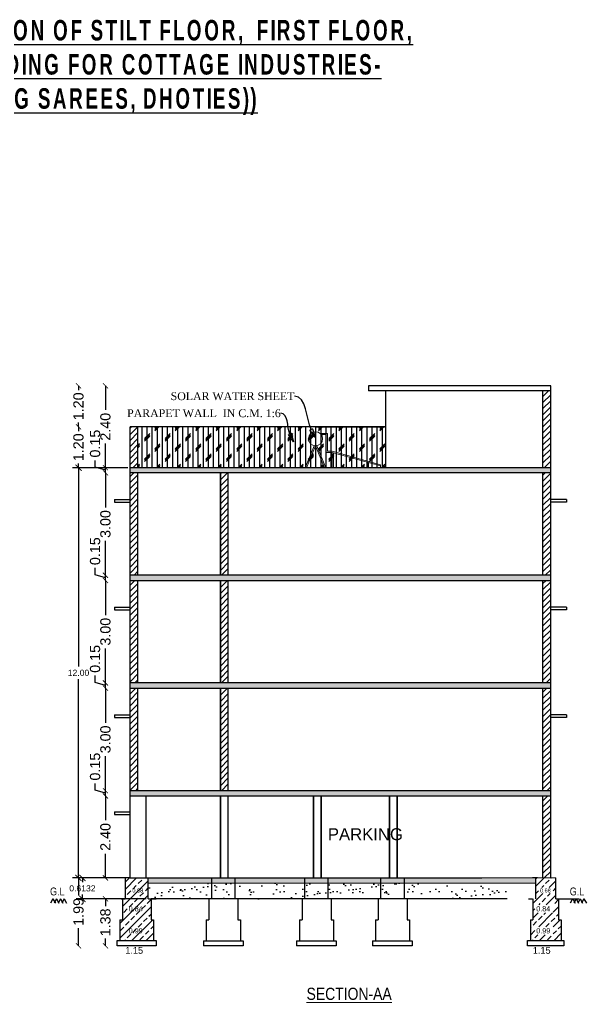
# Model space of a CAD drawing. Header units: metres. Extents: x -1559842 to -1559684, y 41615 to 41715.
# Drawn here: x -1559824.79 to -1559808.17, y 41647.89 to 41676.68 of the extents above; entities that cross this region are included whole.
import ezdxf
from ezdxf import colors
from ezdxf.entities.mleader import LeaderData, LeaderLine
from ezdxf.math import Vec2, Vec3

# ---------------------------------------------------------------- set-up
doc = ezdxf.new("R2010")
doc.units = ezdxf.units.M
doc.header["$LTSCALE"] = 750
doc.header["$MEASUREMENT"] = 0
doc.header["$PDMODE"] = 35
doc.header["$PDSIZE"] = 50
doc.linetypes.add('ACAD_ISO02W100', pattern=[15, 12, -3])
doc.layers.get('0').update_dxf_attribs({"lineweight": 5})
doc.layers.get('Defpoints').update_dxf_attribs({"lineweight": 0})
doc.layers.add('BLK_1_HT_OF_BLDG', color=5, linetype='Continuous')
doc.layers.add('BLK_1_PLINTH_HEIGHT', color=7, linetype='Continuous')
doc.styles.get("Standard").update_dxf_attribs({"font": 'arial.ttf'})
doc.styles.add('sty', font='swissc.ttf', dxfattribs={"height": 10})
doc.styles.add('style', font='swissc.ttf', dxfattribs={"height": 10})
doc.styles.add('STYLE2', font='romant.shx', dxfattribs={"width": 0.8, "height": 4})
doc.styles.add('sunahari', font='framd.ttf', dxfattribs={"height": 0.3})
doc.dimstyles.new('Civil Mt', dxfattribs={"dimtxt": 0.3, "dimasz": 0.15, "dimexe": 0, "dimexo": 0, "dimgap": 0.1, "dimtad": 0, "dimzin": 0, "dimdsep": 46, "dimtxsty": 'Standard', "dimblk": 'ARCHTICK', "dimcen": 0, "dimse1": 1, "dimse2": 1, "dimclrd": 253, "dimadec": 0, "dimazin": 3, "dimtfac": 1, "dimtofl": 0, "dimtmove": 1, "dimatfit": 3, "dimfxl": 0, "dimfrac": 2, "dimtolj": 1, "dimtzin": 0, "dimarcsym": 0})
doc.dimstyles.get("Standard").update_dxf_attribs({"dimtxt": 0.18, "dimasz": 0.18, "dimexe": 0.18, "dimexo": 0.0625, "dimgap": 0.09, "dimtad": 1, "dimtih": 1, "dimtoh": 1, "dimdec": 4, "dimzin": 0, "dimdsep": 46, "dimtxsty": 'Standard', "dimblk": 'ARCHTICK', "dimcen": 0.09, "dimadec": 0, "dimazin": 0, "dimtfac": 1, "dimtdec": 4, "dimtofl": 0, "dimtmove": 0, "dimatfit": 3, "dimldrblk": 'ARCHTICK', "dimfxl": 0, "dimtolj": 1, "dimtzin": 0, "dimarcsym": 0})
pattern_1 = [(50, (-1560833.0241, 41924.9629), (0.215178055, -0.01882564), [0.0225, -0.2475]), (355, (-1560833.0241, 41924.9629), (-0.0416254, 0.22565764), [0.018, -0.198]), (100.451444, (-1560833.00617, 41924.96134), (0.173552654, 0.206831997), [0.019122058, -0.210342634]), (46.1842, (-1560833.0241, 41925.0229), (0.3201724, -0.049655784), [0.03375, -0.37125]), (96.635635, (-1560832.99742, 41925.01877), (0.28039858, 0.29223558), [0.0286831, -0.31551413]), (351.184164, (-1560833.0241, 41925.0229), (0.28039858, 0.29223558), [0.027, -0.297]), (21, (-1560832.9941, 41925.0079), (0.179072116, -0.120785667), [0.0225, -0.2475]), (326, (-1560832.9941, 41925.0079), (0.0729946, 0.217545014), [0.018, -0.198]), (71.451445, (-1560832.97918, 41924.99784), (0.252066713, 0.096759346), [0.019122057, -0.210342634]), (37.5, (-1560833.0241, 41924.962906), (0.0036479566, 0.099868156), [0, -0.1956, 0, -0.201, 0, -0.19875]), (7.5, (-1560833.0241, 41924.96291), (0.078920861, 0.118323514), [0, -0.1146, 0, -0.1911, 0, -0.07575]), (327.5, (-1560833.091, 41924.962906), (0.160146731, -0.0067664615), [0, -0.075, 0, -0.234, 0, -0.3105]), (317.5, (-1560833.121, 41924.9629), (0.17495585, 0.030031495), [0, -0.0975, 0, -0.1554, 0, -0.2205])]
pattern_2 = [(45, (-1560457.52813, 41754.53285), (-0.088388348, 0.088388348), [])]
pattern_3 = [(45, (-1560833.0241, 41924.9629), (-0.088388348, 0.088388348), [])]

# ---------------------------------------------------------------- blocks, each defined once
blk = doc.blocks.new('_ClosedBlank')
at = {"color": 0, "linetype": 'ByBlock', "lineweight": -2}
for p, q in [((-1, 0.17), (0, 0)), ((-1, 0.17), (-1, -0.17)), ((0, 0), (-1, -0.17))]:
    blk.add_line(p, q, dxfattribs=at)
blk = doc.blocks.new('_ArchTick')
at = {"color": 0, "linetype": 'ByBlock', "const_width": 0.15}
blk.add_lwpolyline([(-0.5, -0.5), (0.5, 0.5)], dxfattribs=at)
blk = doc.blocks.new('*D505')
at = {"color": 253, "lineweight": -2}
for p, q in [((-1559822.272, 41653.936), (-1559822.272, 41653.226)), ((-1559822.272, 41651.532), (-1559822.272, 41652.243))]:
    blk.add_line(p, q, dxfattribs=at)
at = {"layer": 'Defpoints', "color": 0}
for p in [(-1559822.272, 41653.936), (-1559821.548, 41653.936), (-1559821.548, 41651.532)]:
    blk.add_point(p, dxfattribs=at)
at = {"color": 253, "lineweight": -2, "xscale": 0.15, "yscale": 0.15, "zscale": 0.15}
for p, rotation in [((-1559822.272, 41653.936), 90), ((-1559822.272, 41651.532), 270)]:
    blk.add_blockref('_ArchTick', p, dxfattribs=dict(at, rotation=rotation))
at = {"color": 0, "lineweight": -3, "insert": (-1559822.272, 41652.734), "char_height": 0.3, "attachment_point": 5, "rotation": 90}
blk.add_mtext('\\A1;2.40', dxfattribs=at)
blk = doc.blocks.new('*D399')
at = {"color": 253, "lineweight": -2}
for p, q in [((-1559822.575, 41654.104), (-1559822.575, 41654.304)), ((-1559822.272, 41654.089), (-1559822.272, 41654.239)), ((-1559822.272, 41654.013), (-1559822.575, 41654.104)), ((-1559822.272, 41653.936), (-1559822.272, 41654.089)), ((-1559822.272, 41653.936), (-1559822.272, 41653.786))]:
    blk.add_line(p, q, dxfattribs=at)
at = {"layer": 'Defpoints', "color": 0}
for p in [(-1559822.272, 41654.089), (-1559820.897, 41654.089), (-1559809.397, 41653.936)]:
    blk.add_point(p, dxfattribs=at)
at = {"color": 253, "lineweight": -2, "xscale": 0.15, "yscale": 0.15, "zscale": 0.15}
for p, rotation in [((-1559822.272, 41654.089), 270), ((-1559822.272, 41653.936), 90)]:
    blk.add_blockref('_ArchTick', p, dxfattribs=dict(at, rotation=rotation))
at = {"color": 0, "lineweight": -3, "insert": (-1559822.575, 41654.794), "char_height": 0.3, "attachment_point": 5, "rotation": 90}
blk.add_mtext('\\A1;0.15', dxfattribs=at)
blk = doc.blocks.new('*D400')
at = {"color": 253, "lineweight": -2}
for p, q in [((-1559822.272, 41657.092), (-1559822.272, 41656.08)), ((-1559822.272, 41654.089), (-1559822.272, 41655.102))]:
    blk.add_line(p, q, dxfattribs=at)
at = {"layer": 'Defpoints', "color": 0}
for p in [(-1559822.272, 41657.092), (-1559820.897, 41657.092), (-1559809.397, 41654.089)]:
    blk.add_point(p, dxfattribs=at)
at = {"color": 253, "lineweight": -2, "xscale": 0.15, "yscale": 0.15, "zscale": 0.15}
for p, rotation in [((-1559822.272, 41657.092), 90), ((-1559822.272, 41654.089), 270)]:
    blk.add_blockref('_ArchTick', p, dxfattribs=dict(at, rotation=rotation))
at = {"color": 0, "lineweight": -3, "insert": (-1559822.272, 41655.591), "char_height": 0.3, "attachment_point": 5, "rotation": 90}
blk.add_mtext('\\A1;3.00', dxfattribs=at)
blk = doc.blocks.new('*D401')
at = {"color": 253, "lineweight": -2}
for p, q in [((-1559822.575, 41657.26), (-1559822.575, 41657.46)), ((-1559822.272, 41657.246), (-1559822.272, 41657.396)), ((-1559822.272, 41657.169), (-1559822.575, 41657.26)), ((-1559822.272, 41657.092), (-1559822.272, 41657.246)), ((-1559822.272, 41657.092), (-1559822.272, 41656.942))]:
    blk.add_line(p, q, dxfattribs=at)
at = {"layer": 'Defpoints', "color": 0}
for p in [(-1559822.272, 41657.246), (-1559820.897, 41657.246), (-1559809.397, 41657.092)]:
    blk.add_point(p, dxfattribs=at)
at = {"color": 253, "lineweight": -2, "xscale": 0.15, "yscale": 0.15, "zscale": 0.15}
for p, rotation in [((-1559822.272, 41657.246), 270), ((-1559822.272, 41657.092), 90)]:
    blk.add_blockref('_ArchTick', p, dxfattribs=dict(at, rotation=rotation))
at = {"color": 0, "lineweight": -3, "insert": (-1559822.575, 41657.951), "char_height": 0.3, "attachment_point": 5, "rotation": 90}
blk.add_mtext('\\A1;0.15', dxfattribs=at)
blk = doc.blocks.new('*D402')
at = {"color": 253, "lineweight": -2}
for p, q in [((-1559822.272, 41660.249), (-1559822.272, 41659.236)), ((-1559822.272, 41657.246), (-1559822.272, 41658.258))]:
    blk.add_line(p, q, dxfattribs=at)
at = {"layer": 'Defpoints', "color": 0}
for p in [(-1559822.272, 41660.249), (-1559820.897, 41660.249), (-1559809.397, 41657.246)]:
    blk.add_point(p, dxfattribs=at)
at = {"color": 253, "lineweight": -2, "xscale": 0.15, "yscale": 0.15, "zscale": 0.15}
for p, rotation in [((-1559822.272, 41660.249), 90), ((-1559822.272, 41657.246), 270)]:
    blk.add_blockref('_ArchTick', p, dxfattribs=dict(at, rotation=rotation))
at = {"color": 0, "lineweight": -3, "insert": (-1559822.272, 41658.747), "char_height": 0.3, "attachment_point": 5, "rotation": 90}
blk.add_mtext('\\A1;3.00', dxfattribs=at)
blk = doc.blocks.new('*D403')
at = {"color": 253, "lineweight": -2}
for p, q in [((-1559822.575, 41660.417), (-1559822.575, 41660.617)), ((-1559822.272, 41660.402), (-1559822.272, 41660.552)), ((-1559822.272, 41660.326), (-1559822.575, 41660.417)), ((-1559822.272, 41660.249), (-1559822.272, 41660.402)), ((-1559822.272, 41660.249), (-1559822.272, 41660.099))]:
    blk.add_line(p, q, dxfattribs=at)
at = {"layer": 'Defpoints', "color": 0}
for p in [(-1559822.272, 41660.402), (-1559820.897, 41660.402), (-1559820.897, 41660.249)]:
    blk.add_point(p, dxfattribs=at)
at = {"color": 253, "lineweight": -2, "xscale": 0.15, "yscale": 0.15, "zscale": 0.15}
for p, rotation in [((-1559822.272, 41660.402), 270), ((-1559822.272, 41660.249), 90)]:
    blk.add_blockref('_ArchTick', p, dxfattribs=dict(at, rotation=rotation))
at = {"color": 0, "lineweight": -3, "insert": (-1559822.575, 41661.107), "char_height": 0.3, "attachment_point": 5, "rotation": 90}
blk.add_mtext('\\A1;0.15', dxfattribs=at)
blk = doc.blocks.new('*D404')
at = {"color": 253, "lineweight": -2}
for p, q in [((-1559822.272, 41663.402), (-1559822.272, 41662.391)), ((-1559822.272, 41660.402), (-1559822.272, 41661.413))]:
    blk.add_line(p, q, dxfattribs=at)
at = {"layer": 'Defpoints', "color": 0}
for p in [(-1559822.272, 41663.402), (-1559820.897, 41663.402), (-1559820.897, 41660.402)]:
    blk.add_point(p, dxfattribs=at)
at = {"color": 253, "lineweight": -2, "xscale": 0.15, "yscale": 0.15, "zscale": 0.15}
for p, rotation in [((-1559822.272, 41663.402), 90), ((-1559822.272, 41660.402), 270)]:
    blk.add_blockref('_ArchTick', p, dxfattribs=dict(at, rotation=rotation))
at = {"color": 0, "lineweight": -3, "insert": (-1559822.272, 41661.902), "char_height": 0.3, "attachment_point": 5, "rotation": 90}
blk.add_mtext('\\A1;3.00', dxfattribs=at)
blk = doc.blocks.new('*D405')
at = {"color": 253, "lineweight": -2}
for p, q in [((-1559822.575, 41663.568), (-1559822.575, 41663.768)), ((-1559822.272, 41663.552), (-1559822.272, 41663.702)), ((-1559822.272, 41663.477), (-1559822.575, 41663.568)), ((-1559822.272, 41663.402), (-1559822.272, 41663.552)), ((-1559822.272, 41663.402), (-1559822.272, 41663.252))]:
    blk.add_line(p, q, dxfattribs=at)
at = {"layer": 'Defpoints', "color": 0}
for p in [(-1559822.272, 41663.552), (-1559820.897, 41663.552), (-1559820.897, 41663.402)]:
    blk.add_point(p, dxfattribs=at)
at = {"color": 253, "lineweight": -2, "xscale": 0.15, "yscale": 0.15, "zscale": 0.15}
for p, rotation in [((-1559822.272, 41663.552), 270), ((-1559822.272, 41663.402), 90)]:
    blk.add_blockref('_ArchTick', p, dxfattribs=dict(at, rotation=rotation))
at = {"color": 0, "lineweight": -3, "insert": (-1559822.575, 41664.259), "char_height": 0.3, "attachment_point": 5, "rotation": 90}
blk.add_mtext('\\A1;0.15', dxfattribs=at)
blk = doc.blocks.new('*D406')
at = {"color": 253, "lineweight": -2}
for p, q in [((-1559822.272, 41665.952), (-1559822.272, 41665.244)), ((-1559822.272, 41663.552), (-1559822.272, 41664.261))]:
    blk.add_line(p, q, dxfattribs=at)
at = {"layer": 'Defpoints', "color": 0}
for p in [(-1559822.272, 41665.952), (-1559820.897, 41665.952), (-1559820.897, 41663.552)]:
    blk.add_point(p, dxfattribs=at)
at = {"color": 253, "lineweight": -2, "xscale": 0.15, "yscale": 0.15, "zscale": 0.15}
for p, rotation in [((-1559822.272, 41665.952), 90), ((-1559822.272, 41663.552), 270)]:
    blk.add_blockref('_ArchTick', p, dxfattribs=dict(at, rotation=rotation))
at = {"color": 0, "lineweight": -3, "insert": (-1559822.272, 41664.752), "char_height": 0.3, "attachment_point": 5, "rotation": 90}
blk.add_mtext('\\A1;2.40', dxfattribs=at)
blk = doc.blocks.new('*D407')
at = {"layer": 'BLK_1_HT_OF_BLDG', "color": 0, "lineweight": -2}
for p, q in [((-1559821.611, 41663.552), (-1559823.242, 41663.552)), ((-1559823.062, 41663.552), (-1559823.062, 41657.724)), ((-1559823.062, 41651.532), (-1559823.062, 41657.36)), ((-1559821.761, 41651.532), (-1559823.242, 41651.532))]:
    blk.add_line(p, q, dxfattribs=at)
at = {"layer": 'Defpoints', "color": 0}
for p in [(-1559823.062, 41663.552), (-1559821.548, 41663.552), (-1559821.698, 41651.532)]:
    blk.add_point(p, dxfattribs=at)
at = {"layer": 'BLK_1_HT_OF_BLDG', "color": 0, "lineweight": -2, "xscale": 0.18, "yscale": 0.18, "zscale": 0.18}
for p, rotation in [((-1559823.062, 41663.552), 90), ((-1559823.062, 41651.532), 270)]:
    blk.add_blockref('_ArchTick', p, dxfattribs=dict(at, rotation=rotation))
at = {"layer": 'BLK_1_HT_OF_BLDG', "color": 0, "insert": (-1559823.062, 41657.542), "char_height": 0.18, "attachment_point": 5}
blk.add_mtext('\\A1;12.00', dxfattribs=at)
blk = doc.blocks.new('*D506')
at = {"color": 253, "lineweight": -2}
for p, q in [((-1559823.062, 41664.752), (-1559823.062, 41664.627)), ((-1559823.062, 41663.552), (-1559823.062, 41663.677))]:
    blk.add_line(p, q, dxfattribs=at)
at = {"layer": 'Defpoints', "color": 0}
for p in [(-1559823.062, 41664.752), (-1559821.548, 41664.752), (-1559821.548, 41663.552)]:
    blk.add_point(p, dxfattribs=at)
at = {"color": 253, "lineweight": -2, "xscale": 0.15, "yscale": 0.15, "zscale": 0.15}
for p, rotation in [((-1559823.062, 41664.752), 90), ((-1559823.062, 41663.552), 270)]:
    blk.add_blockref('_ArchTick', p, dxfattribs=dict(at, rotation=rotation))
at = {"color": 0, "lineweight": -3, "insert": (-1559823.062, 41664.152), "char_height": 0.3, "attachment_point": 5, "rotation": 90}
blk.add_mtext('\\A1;1.20', dxfattribs=at)
blk = doc.blocks.new('*D507')
at = {"color": 253, "lineweight": -2}
for p, q in [((-1559823.062, 41665.952), (-1559823.062, 41665.827)), ((-1559823.062, 41664.752), (-1559823.062, 41664.877))]:
    blk.add_line(p, q, dxfattribs=at)
at = {"layer": 'Defpoints', "color": 0}
for p in [(-1559823.062, 41665.952), (-1559814.057, 41665.952), (-1559821.548, 41664.752)]:
    blk.add_point(p, dxfattribs=at)
at = {"color": 253, "lineweight": -2, "xscale": 0.15, "yscale": 0.15, "zscale": 0.15}
for p, rotation in [((-1559823.062, 41665.952), 90), ((-1559823.062, 41664.752), 270)]:
    blk.add_blockref('_ArchTick', p, dxfattribs=dict(at, rotation=rotation))
at = {"color": 0, "lineweight": -3, "insert": (-1559823.062, 41665.352), "char_height": 0.3, "attachment_point": 5, "rotation": 90}
blk.add_mtext('\\A1;1.20', dxfattribs=at)
blk = doc.blocks.new('*D508')
at = {"layer": 'BLK_1_PLINTH_HEIGHT', "color": 0, "lineweight": -2, "ltscale": 400}
for p, q in [((-1559821.611, 41651.532), (-1559823.127, 41651.532)), ((-1559822.947, 41651.532), (-1559822.947, 41651.408)), ((-1559822.947, 41650.919), (-1559822.947, 41651.044)), ((-1559821.077, 41650.919), (-1559823.127, 41650.919))]:
    blk.add_line(p, q, dxfattribs=at)
at = {"layer": 'Defpoints', "color": 0, "ltscale": 400}
for p in [(-1559821.548, 41651.532), (-1559822.947, 41650.919), (-1559821.015, 41650.919)]:
    blk.add_point(p, dxfattribs=at)
at = {"layer": 'BLK_1_PLINTH_HEIGHT', "color": 0, "lineweight": -2, "ltscale": 400, "xscale": 0.18, "yscale": 0.18, "zscale": 0.18}
for p, rotation in [((-1559822.947, 41651.532), 90), ((-1559822.947, 41650.919), 270)]:
    blk.add_blockref('_ArchTick', p, dxfattribs=dict(at, rotation=rotation))
at = {"layer": 'BLK_1_PLINTH_HEIGHT', "color": 0, "ltscale": 400, "insert": (-1559822.947, 41651.226), "char_height": 0.18, "attachment_point": 5}
blk.add_mtext('\\A1;0.6132', dxfattribs=at)
blk = doc.blocks.new('*D509')
at = {"color": 253, "lineweight": -2}
for p, q in [((-1559822.272, 41650.919), (-1559822.272, 41650.706)), ((-1559822.272, 41649.541), (-1559822.272, 41649.754))]:
    blk.add_line(p, q, dxfattribs=at)
at = {"layer": 'Defpoints', "color": 0}
for p in [(-1559820.975, 41650.919), (-1559822.272, 41649.541), (-1559820.975, 41649.541)]:
    blk.add_point(p, dxfattribs=at)
at = {"color": 253, "lineweight": -2, "xscale": 0.15, "yscale": 0.15, "zscale": 0.15}
for p, rotation in [((-1559822.272, 41650.919), 90), ((-1559822.272, 41649.541), 270)]:
    blk.add_blockref('_ArchTick', p, dxfattribs=dict(at, rotation=rotation))
at = {"color": 0, "lineweight": -3, "insert": (-1559822.272, 41650.23), "char_height": 0.3, "attachment_point": 5, "rotation": 90}
blk.add_mtext('\\A1;1.38', dxfattribs=at)
blk = doc.blocks.new('*D510')
at = {"color": 253, "lineweight": -2}
for p, q in [((-1559823.062, 41651.532), (-1559823.062, 41651.013)), ((-1559823.062, 41649.541), (-1559823.062, 41650.061))]:
    blk.add_line(p, q, dxfattribs=at)
at = {"layer": 'Defpoints', "color": 0}
for p in [(-1559821.548, 41651.532), (-1559823.062, 41649.541), (-1559821.548, 41649.541)]:
    blk.add_point(p, dxfattribs=at)
at = {"color": 253, "lineweight": -2, "xscale": 0.15, "yscale": 0.15, "zscale": 0.15}
for p, rotation in [((-1559823.062, 41651.532), 90), ((-1559823.062, 41649.541), 270)]:
    blk.add_blockref('_ArchTick', p, dxfattribs=dict(at, rotation=rotation))
at = {"color": 0, "lineweight": -3, "insert": (-1559823.062, 41650.537), "char_height": 0.3, "attachment_point": 5, "rotation": 90}
blk.add_mtext('\\A1;1.99', dxfattribs=at)

msp = doc.modelspace()

# ---------------------------------------------------------------- hatches: boundary and pattern name
at = {"lineweight": -3}
h = msp.add_hatch(dxfattribs=at)
h.set_pattern_fill('ANSI31', color=0)
h.set_pattern_definition(pattern_2)
h.paths.add_polyline_path([(-1559809.21215, 41653.93607), (-1559809.44215, 41653.93607), (-1559809.44215, 41651.53241), (-1559809.21215, 41651.53241)])
h.paths.add_polyline_path([(-1559809.44215, 41654.0894), (-1559809.21215, 41654.0894), (-1559809.21215, 41657.09237), (-1559809.44215, 41657.09236)])
h.paths.add_polyline_path([(-1559809.44215, 41657.2457), (-1559809.21215, 41657.2457), (-1559809.21215, 41660.24895), (-1559809.44215, 41660.24895)])
h.paths.add_polyline_path([(-1559809.44215, 41660.40232), (-1559809.21215, 41660.40232), (-1559809.21215, 41663.40232), (-1559809.44215, 41663.40232)])
h.paths.add_polyline_path([(-1559809.21215, 41665.80232), (-1559809.44215, 41665.80232), (-1559809.44215, 41663.55232), (-1559809.21215, 41663.55232)])
h = msp.add_hatch(dxfattribs=at)
h.set_pattern_fill('ANSI31', color=0)
h.set_pattern_definition(pattern_3)
h.paths.add_polyline_path([(-1559821.31812, 41664.75232), (-1559821.54812, 41664.75232), (-1559821.54812, 41663.55232), (-1559821.31812, 41663.55232)])
h = msp.add_hatch(dxfattribs=at)
h.set_pattern_fill('CORK', color=0, scale=1.2, angle=90, style=0)
h.set_pattern_definition([(90, (-1560826.94837, 41928.70649), (-0.15, 0), []), (225, (-1560826.87337, 41928.7815), (0.3, -0.3), [0.21213204, -0.21213204]), (225, (-1560826.87337, 41928.819), (0.3, -0.3), [0.21213204, -0.21213204]), (225, (-1560826.87337, 41928.8565), (0.3, -0.3), [0.21213204, -0.21213204])])
h.paths.add_polyline_path([(-1559814.05715, 41664.75232), (-1559821.31812, 41664.75232), (-1559821.31812, 41663.55232), (-1559814.05715, 41663.55232)])
h = msp.add_hatch(dxfattribs=at)
h.set_pattern_fill('AR-CONC', scale=0.03, style=0)
h.set_pattern_definition(pattern_1)
h.paths.add_polyline_path([(-1559809.21215, 41663.55232), (-1559821.54812, 41663.55232), (-1559821.54812, 41663.40232), (-1559809.21215, 41663.40232)])
h.paths.add_polyline_path([(-1559809.21215, 41660.40232), (-1559821.54812, 41660.40232), (-1559821.54812, 41660.24895), (-1559809.21215, 41660.24895)])
h.paths.add_polyline_path([(-1559809.21215, 41657.24569), (-1559821.54812, 41657.24561), (-1559821.54812, 41657.09228), (-1559809.21215, 41657.09236)])
h.paths.add_polyline_path([(-1559809.21215, 41654.0894), (-1559821.54812, 41654.08932), (-1559821.54812, 41653.93598), (-1559809.21215, 41653.93606)])
h = msp.add_hatch(dxfattribs=at)
h.set_pattern_fill('ANSI31', color=0)
h.set_pattern_definition(pattern_3)
h.paths.add_polyline_path([(-1559821.31812, 41657.09228), (-1559821.54812, 41657.09228), (-1559821.54812, 41654.08932), (-1559821.31812, 41654.08932)])
h.paths.add_polyline_path([(-1559821.31812, 41660.24895), (-1559821.54812, 41660.24895), (-1559821.54812, 41657.24561), (-1559821.31812, 41657.24562)])
h.paths.add_polyline_path([(-1559821.31812, 41663.40232), (-1559821.54812, 41663.40232), (-1559821.54812, 41660.40232), (-1559821.31812, 41660.40232)])
h = msp.add_hatch(dxfattribs=at)
h.set_pattern_fill('ANSI31', color=0)
h.set_pattern_definition([(45, (-1560457.52813, 41760.84584), (-0.088388348, 0.088388348), [])])
h.paths.add_polyline_path([(-1559818.67217, 41663.40528), (-1559818.90217, 41663.40528), (-1559818.90217, 41660.40232), (-1559818.67217, 41660.40232)])
h = msp.add_hatch(dxfattribs=at)
h.set_pattern_fill('ANSI31', color=0)
h.set_pattern_definition([(45, (-1560457.52815, 41757.68915), (-0.088388348, 0.088388348), [])])
h.paths.add_polyline_path([(-1559818.67219, 41660.2486), (-1559818.90219, 41660.24859), (-1559818.90219, 41657.24563), (-1559818.67219, 41657.24563)])
h = msp.add_hatch(dxfattribs=at)
h.set_pattern_fill('ANSI31', color=0)
h.set_pattern_definition(pattern_2)
h.paths.add_polyline_path([(-1559818.67217, 41657.0923), (-1559818.90217, 41657.0923), (-1559818.90217, 41654.08934), (-1559818.67217, 41654.08934)])
h = msp.add_hatch(dxfattribs=at)
h.set_pattern_fill('ANSI33', color=0, scale=1.2, style=0)
h.set_pattern_definition([(45, (-1560833.0241, 41924.9629), (-0.212132034, 0.212132034), []), (45, (-1560832.81197, 41924.9629), (-0.212132034, 0.212132034), [0.15, -0.075])])
h.paths.add_polyline_path([(-1559820.93558, 41650.91908), (-1559821.01496, 41650.91908), (-1559821.01492, 41651.53241), (-1559821.69812, 41651.53241), (-1559821.69812, 41650.91908), (-1559821.77211, 41650.91908), (-1559821.77211, 41650.30771), (-1559821.84877, 41650.30771), (-1559821.84877, 41649.69443), (-1559820.85892, 41649.69443), (-1559820.85892, 41650.30776), (-1559820.93558, 41650.30776)])
h.paths.add_polyline_path([(-1559810.51241, 41649.86522), (-1559809.97473, 41649.86522), (-1559809.97473, 41650.10166), (-1559810.51241, 41650.10166)], flags=24)
h.paths.add_polyline_path([(-1559810.51261, 41650.51035), (-1559809.97453, 41650.51035), (-1559809.97453, 41650.74796), (-1559810.51261, 41650.74796)], flags=24)
h.paths.add_polyline_path([(-1559810.39636, 41651.07369), (-1559809.97951, 41651.07369), (-1559809.97951, 41651.25699), (-1559810.39636, 41651.25699)], flags=24)
h.paths.add_polyline_path([(-1559821.62921, 41649.86515), (-1559821.09153, 41649.86515), (-1559821.09153, 41650.10159), (-1559821.62921, 41650.10159)], flags=24)
h.paths.add_polyline_path([(-1559821.62941, 41650.51028), (-1559821.09133, 41650.51028), (-1559821.09133, 41650.74789), (-1559821.62941, 41650.74789)], flags=24)
h.paths.add_polyline_path([(-1559821.51316, 41651.07362), (-1559821.09631, 41651.07362), (-1559821.09631, 41651.25692), (-1559821.51316, 41651.25692)], flags=24)
h = msp.add_hatch(dxfattribs=at)
h.set_pattern_fill('AR-SAND', color=0, scale=0.25, style=0)
h.set_pattern_definition([(37.5, (-1560833.0241, 41924.9629), (-0.01574834, 0.48170594), [0, -0.38, 0, -0.425, 0, -0.40625]), (7.5, (-1560833.0241, 41924.9629), (0.44244418, 0.7055365), [0, -0.205, 0, -0.3425, 0, -0.13125]), (327.5, (-1560833.3316, 41924.9629), (0.77853547, 0.00141476), [0, -0.125, 0, -0.45, 0, -0.5875]), (317.5, (-1560833.3316, 41924.9629), (0.75153165, 0.2194189), [0, -0.0625, 0, -0.295, 0, -0.3375])])
h.paths.add_polyline_path([(-1559810.49371, 41650.91919), (-1559810.49371, 41651.38241), (-1559821.01493, 41651.38241), (-1559821.01496, 41650.91909)])
h.paths.add_polyline_path([(-1559809.89813, 41651.38241), (-1559809.89816, 41650.9192), (-1559809.89813, 41650.9192), (-1559809.89812, 41651.38241)])
h = msp.add_hatch(dxfattribs=at)
h.set_pattern_fill('AR-CONC', scale=0.03, style=0)
h.set_pattern_definition(pattern_1)
h.paths.add_polyline_path([(-1559821.01492, 41651.53241), (-1559821.01493, 41651.38241), (-1559809.65773, 41651.38241), (-1559809.65773, 41651.53241)])
h = msp.add_hatch(dxfattribs=at)
h.set_pattern_fill('ANSI33', color=0, scale=1.2, style=0)
h.set_pattern_definition([(45, (-1560821.07133, 41924.9621), (-0.212132034, 0.212132034), []), (45, (-1560820.8592, 41924.9621), (-0.212132034, 0.212132034), [0.15, -0.075])])
h.paths.add_polyline_path([(-1559808.98282, 41650.91828), (-1559809.06219, 41650.91828), (-1559809.06215, 41651.53161), (-1559809.65773, 41651.53161), (-1559809.65773, 41650.91828), (-1559809.73169, 41650.91828), (-1559809.73169, 41650.30692), (-1559809.80836, 41650.30692), (-1559809.80836, 41649.69363), (-1559808.90615, 41649.69363), (-1559808.90615, 41650.30696), (-1559808.98282, 41650.30696)])
h.paths.add_polyline_path([(-1559809.67644, 41649.86435), (-1559809.13876, 41649.86435), (-1559809.13876, 41650.10079), (-1559809.67644, 41650.10079)], flags=16)
h.paths.add_polyline_path([(-1559809.67664, 41650.50948), (-1559809.13856, 41650.50948), (-1559809.13856, 41650.74709), (-1559809.67664, 41650.74709)], flags=16)
h.paths.add_polyline_path([(-1559809.56039, 41651.07282), (-1559809.14354, 41651.07282), (-1559809.14354, 41651.25612), (-1559809.56039, 41651.25612)], flags=16)

# ---------------------------------------------------------------- linework, layer by layer
at = {"color": 7, "lineweight": -3}
for p, q in [((-1559814.05715, 41665.95232), (-1559814.55715, 41665.95232)), ((-1559814.55715, 41665.95232), (-1559814.55715, 41665.80232)), ((-1559814.05715, 41665.80232), (-1559814.05715, 41663.55232)), ((-1559821.31812, 41664.75232), (-1559821.54812, 41664.75232)), ((-1559821.31812, 41663.55232), (-1559821.31812, 41664.75232)), ((-1559818.9022, 41663.40528), (-1559818.90217, 41660.40232)), ((-1559818.90217, 41660.40232), (-1559818.90217, 41663.40528)), ((-1559818.67217, 41660.40232), (-1559818.67217, 41663.40528)), ((-1559818.90222, 41660.24859), (-1559818.90219, 41657.24563)), ((-1559818.90219, 41657.24564), (-1559818.90219, 41660.24859)), ((-1559818.67219, 41657.24564), (-1559818.67219, 41660.2486)), ((-1559818.9022, 41657.0923), (-1559818.90217, 41654.08934)), ((-1559818.90217, 41654.08934), (-1559818.90217, 41657.0923)), ((-1559818.67217, 41654.08934), (-1559818.67217, 41657.0923)), ((-1559821.08815, 41653.93599), (-1559821.08812, 41651.53242)), ((-1559818.90218, 41653.93598), (-1559818.90215, 41651.53241)), ((-1559818.90215, 41651.53241), (-1559818.90215, 41653.93597)), ((-1559818.67215, 41651.53241), (-1559818.67215, 41653.93597)), ((-1559816.17218, 41653.93601), (-1559816.17215, 41651.53244)), ((-1559816.17215, 41651.53245), (-1559816.17215, 41653.936)), ((-1559815.94218, 41653.93605), (-1559815.94215, 41651.53248)), ((-1559815.94215, 41651.53245), (-1559815.94215, 41653.936)), ((-1559813.94218, 41653.93595), (-1559813.94215, 41651.53238)), ((-1559813.94215, 41651.53238), (-1559813.94215, 41653.93594)), ((-1559813.71218, 41653.93598), (-1559813.71215, 41651.53241)), ((-1559813.71215, 41651.53238), (-1559813.71215, 41653.93594))]:
    msp.add_line(p, q, dxfattribs=at)
at = {"color": 0, "lineweight": -2, "ltscale": 0.25}
for p, q in [((-1559809.21215, 41665.80232), (-1559814.55715, 41665.80232)), ((-1559809.21215, 41665.95232), (-1559814.05715, 41665.95232)), ((-1559809.44215, 41663.55232), (-1559809.44215, 41665.80232)), ((-1559809.21215, 41651.53253), (-1559809.21215, 41665.95232)), ((-1559821.54812, 41651.53241), (-1559821.54812, 41664.75232)), ((-1559814.05715, 41664.75232), (-1559821.54812, 41664.75232)), ((-1559809.21215, 41663.55232), (-1559821.54812, 41663.55232)), ((-1559809.21215, 41663.40232), (-1559821.54812, 41663.40232)), ((-1559821.31812, 41660.40232), (-1559821.31812, 41663.40232)), ((-1559809.44215, 41660.40232), (-1559809.44215, 41663.40232)), ((-1559809.21215, 41660.40232), (-1559821.54812, 41660.40232)), ((-1559821.54812, 41660.24895), (-1559809.21215, 41660.24895)), ((-1559821.31812, 41657.24562), (-1559821.31812, 41660.24895)), ((-1559809.44215, 41657.24569), (-1559809.44215, 41660.24895)), ((-1559809.21215, 41657.2457), (-1559821.54812, 41657.24561)), ((-1559821.54812, 41657.09228), (-1559809.21215, 41657.09237)), ((-1559821.31812, 41654.08932), (-1559821.31812, 41657.09228)), ((-1559809.44215, 41654.0894), (-1559809.44215, 41657.09236)), ((-1559809.21215, 41654.0894), (-1559821.54812, 41654.08932)), ((-1559821.54812, 41653.93598), (-1559809.21215, 41653.93607)), ((-1559809.44215, 41651.53253), (-1559809.44215, 41653.93607)), ((-1559821.69815, 41651.53241), (-1559821.69815, 41650.91908)), ((-1559821.54812, 41651.53241), (-1559821.69812, 41651.53241)), ((-1559821.69812, 41651.53241), (-1559821.69812, 41650.91908)), ((-1559821.54812, 41651.53241), (-1559811.22819, 41651.53253)), ((-1559809.59535, 41651.53248), (-1559809.74535, 41651.53248)), ((-1559821.69812, 41650.91909), (-1559822.54756, 41650.91908)), ((-1559821.81182, 41650.91908), (-1559821.69815, 41650.91908)), ((-1559810.49371, 41650.91919), (-1559820.93558, 41650.91909)), ((-1559809.85905, 41650.91915), (-1559809.74538, 41650.91915)), ((-1559809.06215, 41650.9192), (-1559809.06219, 41650.9192))]:
    msp.add_line(p, q, dxfattribs=at)
at = {"color": 7, "linetype": 'ByBlock', "lineweight": -2, "ltscale": 0.05}
msp.add_line((-1559816.11812, 41664.75232, 27013.19735), (-1559814.0908, 41664.75232, 27013.19735), dxfattribs=at)
at = {"color": 7, "ltscale": 0.25}
for p, q in [((-1559815.97429, 41664.55796, 10938.88054), (-1559815.76165, 41664.55796, 10938.88054)), ((-1559815.76165, 41664.03438, 10938.88054), (-1559815.76165, 41664.55796, 10938.88054)), ((-1559815.94342, 41664.52443, 10938.88054), (-1559815.79741, 41664.52443, 10938.88054)), ((-1559815.79741, 41663.99862, 10938.88054), (-1559815.79741, 41664.52443, 10938.88054)), ((-1559816.14542, 41664.19612, 10938.88054), (-1559816.41085, 41663.55232, 10938.88054)), ((-1559816.10965, 41664.19612, 10938.88054), (-1559816.37509, 41663.55232, 10938.88054)), ((-1559816.10965, 41664.19612, 10938.88054), (-1559816.10965, 41663.55232, 10938.88054)), ((-1559816.10965, 41664.19612, 10938.88054), (-1559815.84421, 41663.55232, 10938.88054)), ((-1559816.07388, 41664.19612, 10938.88054), (-1559815.80844, 41663.55232, 10938.88054)), ((-1559815.62034, 41663.99862, 10938.88054), (-1559815.79741, 41663.99862, 10938.88054)), ((-1559815.62034, 41664.03438, 10938.88054), (-1559815.76165, 41664.03438, 10938.88054)), ((-1559814.20756, 41663.64174, 10938.88054), (-1559815.62034, 41664.03438, 10938.88054)), ((-1559815.62034, 41663.55232, 10938.88054), (-1559815.62034, 41663.99862, 10938.88054)), ((-1559814.20756, 41663.60597, 10938.88054), (-1559815.62034, 41663.99862, 10938.88054)), ((-1559815.58458, 41663.55232, 10938.88054), (-1559815.58458, 41663.98867, 10938.88054)), ((-1559814.58806, 41663.55232, 10938.88054), (-1559814.58806, 41663.71172, 10938.88054)), ((-1559814.55229, 41663.55232, 10938.88054), (-1559814.55229, 41663.70178, 10938.88054)), ((-1559816.41085, 41663.55232, 10938.88054), (-1559814.20756, 41663.55232, 10938.88054)), ((-1559814.20756, 41663.60597, 10938.88054), (-1559814.20756, 41663.64174, 10938.88054)), ((-1559814.20756, 41663.60597, 10938.88054), (-1559814.20756, 41663.55232, 10938.88054))]:
    msp.add_line(p, q, dxfattribs=at)
at = {"color": 0, "lineweight": -2}
for p, q in [((-1559822.00812, 41662.62301), (-1559821.54812, 41662.62301)), ((-1559822.00812, 41662.62301), (-1559822.00812, 41662.54634)), ((-1559822.00812, 41662.62301), (-1559821.54812, 41662.62301)), ((-1559822.00812, 41662.62301), (-1559822.00812, 41662.54634)), ((-1559822.00812, 41662.54634), (-1559821.54812, 41662.54634)), ((-1559822.00812, 41662.54634), (-1559821.54812, 41662.54634)), ((-1559808.75215, 41662.6198), (-1559809.21215, 41662.6198)), ((-1559808.75215, 41662.54313), (-1559809.21215, 41662.54313)), ((-1559808.75215, 41662.6198), (-1559808.75215, 41662.54313)), ((-1559822.00812, 41659.4663), (-1559821.54812, 41659.4663)), ((-1559822.00812, 41659.4663), (-1559822.00812, 41659.38964)), ((-1559822.00812, 41659.4663), (-1559821.54812, 41659.4663)), ((-1559822.00812, 41659.4663), (-1559822.00812, 41659.38964)), ((-1559822.00812, 41659.38964), (-1559821.54812, 41659.38964)), ((-1559822.00812, 41659.38964), (-1559821.54812, 41659.38964)), ((-1559808.75215, 41659.46642), (-1559809.21215, 41659.46642)), ((-1559808.75215, 41659.38976), (-1559809.21215, 41659.38976)), ((-1559808.75215, 41659.46642), (-1559808.75215, 41659.38976)), ((-1559822.00812, 41656.31001), (-1559821.54812, 41656.31001)), ((-1559822.00812, 41656.31001), (-1559822.00812, 41656.23334)), ((-1559822.00812, 41656.23334), (-1559821.54812, 41656.23334)), ((-1559808.75215, 41656.31013), (-1559809.21215, 41656.31013)), ((-1559808.75215, 41656.23346), (-1559809.21215, 41656.23346)), ((-1559808.75215, 41656.31013), (-1559808.75215, 41656.23346)), ((-1559822.00812, 41653.4648), (-1559821.54812, 41653.4648)), ((-1559822.00812, 41653.4648), (-1559822.00812, 41653.38813)), ((-1559822.00812, 41653.38813), (-1559821.54812, 41653.38813)), ((-1559821.69815, 41651.53241), (-1559821.69815, 41650.91908)), ((-1559821.01496, 41650.91911), (-1559821.01492, 41651.53246)), ((-1559809.65773, 41651.52898), (-1559809.65773, 41650.91565)), ((-1559809.06219, 41650.91918), (-1559809.06215, 41651.53253)), ((-1559823.81525, 41650.91908, -37184.67974), (-1559823.8861, 41650.79635, -37184.67974)), ((-1559823.81158, 41650.91908, -37184.67974), (-1559823.74072, 41650.79635, -37184.67974)), ((-1559823.70815, 41650.91908, -37184.67974), (-1559823.77901, 41650.79635, -37184.67974)), ((-1559823.70815, 41650.91908, -37184.67974), (-1559823.63729, 41650.79635, -37184.67974)), ((-1559823.59077, 41650.91908, -37184.67974), (-1559823.66162, 41650.79635, -37184.67974)), ((-1559823.59077, 41650.91908, -37184.67974), (-1559823.51991, 41650.79635, -37184.67974)), ((-1559823.48093, 41650.91908, -37184.67974), (-1559823.55178, 41650.79635, -37184.67974)), ((-1559823.48093, 41650.91908, -37184.67974), (-1559823.41007, 41650.79635, -37184.67974)), ((-1559821.77211, 41650.91908), (-1559821.77211, 41650.30771)), ((-1559821.00701, 41650.91908), (-1559820.78174, 41650.91908)), ((-1559820.93558, 41650.91913), (-1559820.93558, 41650.30776)), ((-1559809.73169, 41650.91565), (-1559809.73169, 41650.30428)), ((-1559809.06094, 41650.91908), (-1559808.38541, 41650.91908)), ((-1559808.98282, 41650.9192), (-1559808.98282, 41650.30783)), ((-1559808.57164, 41650.91908, -64799.30979), (-1559808.64249, 41650.79635, -64799.30979)), ((-1559808.56797, 41650.91908, -64799.30979), (-1559808.49711, 41650.79635, -64799.30979)), ((-1559808.46454, 41650.91908, -64799.30979), (-1559808.5354, 41650.79635, -64799.30979)), ((-1559808.46454, 41650.91908, -64799.30979), (-1559808.39368, 41650.79635, -64799.30979)), ((-1559808.34716, 41650.91908, -64799.30979), (-1559808.41801, 41650.79635, -64799.30979)), ((-1559808.34716, 41650.91908, -64799.30979), (-1559808.2763, 41650.79635, -64799.30979)), ((-1559808.23732, 41650.91908, -64799.30979), (-1559808.30817, 41650.79635, -64799.30979)), ((-1559808.23732, 41650.91908, -64799.30979), (-1559808.16646, 41650.79635, -64799.30979)), ((-1559821.84877, 41650.30771), (-1559821.78006, 41650.30776)), ((-1559821.84877, 41650.30771), (-1559821.84877, 41649.69438)), ((-1559821.84877, 41650.30771), (-1559821.77211, 41650.30771)), ((-1559820.93558, 41650.30776), (-1559820.85892, 41650.30776)), ((-1559820.85892, 41650.30776), (-1559820.85892, 41649.69443)), ((-1559819.31302, 41650.30736), (-1559819.23636, 41650.30736)), ((-1559816.58302, 41650.30739), (-1559816.50636, 41650.30739)), ((-1559814.35302, 41650.30733), (-1559814.27636, 41650.30733)), ((-1559809.80836, 41650.30428), (-1559809.73964, 41650.30433)), ((-1559809.80836, 41650.30428), (-1559809.80836, 41649.69095)), ((-1559809.80836, 41650.30428), (-1559809.73169, 41650.30428)), ((-1559808.98282, 41650.30783), (-1559808.90615, 41650.30783)), ((-1559808.90615, 41650.30783), (-1559808.90615, 41649.6945)), ((-1559821.93061, 41649.69443), (-1559820.78341, 41649.69443)), ((-1559821.93061, 41649.54105), (-1559821.93061, 41649.69438)), ((-1559820.78341, 41649.69445), (-1559820.78341, 41649.54111)), ((-1559809.89182, 41649.54117), (-1559809.89182, 41649.6945)), ((-1559809.89182, 41649.6945), (-1559808.83064, 41649.6945)), ((-1559808.83064, 41649.69452), (-1559808.83064, 41649.54118)), ((-1559820.78341, 41649.54111), (-1559821.93061, 41649.5411)), ((-1559808.83064, 41649.54118), (-1559809.89182, 41649.54117))]:
    msp.add_line(p, q, dxfattribs=at)
at = {"color": 0, "lineweight": 0, "ltscale": 0.25}
for p, q in [((-1559821.69812, 41651.53241), (-1559809.06215, 41651.53241)), ((-1559821.69812, 41650.91908), (-1559821.69812, 41651.53241)), ((-1559821.01493, 41651.38241), (-1559809.65773, 41651.38241)), ((-1559817.30511, 41650.91913), (-1559820.93558, 41650.91909)), ((-1559811.0782, 41650.9192), (-1559817.12833, 41650.91913))]:
    msp.add_line(p, q, dxfattribs=at)
at = {"color": 0, "linetype": 'ACAD_ISO02W100', "lineweight": -2, "ltscale": 0.02}
for p, q in [((-1559819.1624, 41651.53237), (-1559819.1624, 41650.91903)), ((-1559819.1624, 41651.53206), (-1559819.1624, 41650.91872)), ((-1559818.46544, 41650.91862), (-1559818.46539, 41651.53197)), ((-1559816.4324, 41651.5324), (-1559816.4324, 41650.91906)), ((-1559816.4324, 41651.53209), (-1559816.4324, 41650.91875)), ((-1559815.73544, 41650.91865), (-1559815.73539, 41651.532)), ((-1559814.2024, 41651.53234), (-1559814.2024, 41650.919)), ((-1559814.2024, 41651.53203), (-1559814.2024, 41650.91869)), ((-1559813.50544, 41650.91859), (-1559813.50539, 41651.53194)), ((-1559819.23636, 41650.91872), (-1559819.23636, 41650.30736)), ((-1559818.38606, 41650.91864), (-1559818.38606, 41650.30727)), ((-1559816.50636, 41650.91875), (-1559816.50636, 41650.30739)), ((-1559815.65606, 41650.91867), (-1559815.65606, 41650.3073)), ((-1559814.27636, 41650.91869), (-1559814.27636, 41650.30733)), ((-1559813.42606, 41650.9186), (-1559813.42606, 41650.30724)), ((-1559819.31302, 41650.30736), (-1559819.31302, 41649.69402)), ((-1559818.38606, 41650.30727), (-1559818.3094, 41650.30727)), ((-1559818.3094, 41650.30727), (-1559818.3094, 41649.69394)), ((-1559816.58302, 41650.30739), (-1559816.58302, 41649.69406)), ((-1559815.65606, 41650.3073), (-1559815.5794, 41650.3073)), ((-1559815.5794, 41650.3073), (-1559815.5794, 41649.69397)), ((-1559814.35302, 41650.30733), (-1559814.35302, 41649.69399)), ((-1559813.42606, 41650.30724), (-1559813.3494, 41650.30724)), ((-1559813.3494, 41650.30724), (-1559813.3494, 41649.69391)), ((-1559819.39486, 41649.69402), (-1559819.39486, 41649.54069)), ((-1559819.39486, 41649.69402), (-1559818.23389, 41649.69402)), ((-1559818.23389, 41649.69402), (-1559818.23389, 41649.54045)), ((-1559816.66486, 41649.69406), (-1559816.66486, 41649.54072)), ((-1559816.66486, 41649.69406), (-1559815.50389, 41649.69406)), ((-1559815.50389, 41649.69406), (-1559815.50389, 41649.54048)), ((-1559814.43486, 41649.69399), (-1559814.43486, 41649.54066)), ((-1559814.43486, 41649.69399), (-1559813.27389, 41649.69399)), ((-1559813.27389, 41649.69399), (-1559813.27389, 41649.54042)), ((-1559818.23389, 41649.54069), (-1559819.39486, 41649.54069)), ((-1559815.50389, 41649.54072), (-1559816.66486, 41649.54072)), ((-1559813.27389, 41649.54066), (-1559814.43486, 41649.54066))]:
    msp.add_line(p, q, dxfattribs=at)
at = {"color": 0, "ltscale": 0.25}
for points in [[(-1559821.01496, 41650.91923), (-1559820.93558, 41650.91913), (-1559820.93558, 41650.30776), (-1559820.85892, 41650.30776), (-1559820.85892, 41649.69443)], [(-1559809.06219, 41650.9193), (-1559808.98282, 41650.9192), (-1559808.98282, 41650.30783), (-1559808.90615, 41650.30783), (-1559808.90615, 41649.6945)]]:
    msp.add_lwpolyline(points, dxfattribs=at)
at = {"color": 7, "ltscale": 0.25}
msp.add_circle((-1559816.10965, 41664.40236, 10938.88054), 0.20624, dxfattribs=at)

# ---------------------------------------------------------------- texts
at = {"color": 0, "lineweight": -3}
msp.add_text('PARKING', height=0.35, dxfattribs=at).set_placement((-1559815.74748, 41652.63847))
at = {"color": 0, "lineweight": -2}
for s, height, style, p in [('G.L', 0.23, 'sty', (-1559823.89717, 41651.02064, -37184.67974)), ('0.68', 0.118555, 'sunahari', (-1559821.48261, 41651.10599)), ('0.68', 0.118555, 'sunahari', (-1559809.52984, 41651.10606)), ('G.L', 0.23, 'sty', (-1559808.65356, 41651.02064, -64799.30979)), ('0.84', 0.15292, 'sunahari', (-1559821.5898, 41650.55223)), ('0.84', 0.15292, 'sunahari', (-1559809.63703, 41650.5523)), ('0.99', 0.15292, 'sunahari', (-1559821.5898, 41649.90691)), ('0.99', 0.15292, 'sunahari', (-1559809.63703, 41649.90698))]:
    msp.add_text(s, height=height, dxfattribs=dict(at, style=style)).set_placement(p)
at = {"color": 7, "lineweight": 20, "style": 'style'}
msp.add_text('%%USECTION-AA', height=0.3569639, dxfattribs=at).set_placement((-1559816.37411, 41647.95831, -249.30215))
at = {"color": 0, "lineweight": -2, "ltscale": 0.25, "insert": (-1559841.7674, 41676.67291), "char_height": 0.6, "width": 65.9097723, "attachment_point": 1, "style": 'STYLE2'}
msp.add_mtext('\\A1;{\\fSwis721 BlkCn BT|b1|i0|c0|p34;\\T1.2;\\L\\C152;SITE PLAN SHOWING THE PROPOSED CONSTRUCTION OF STILT FLOOR,  FIRST FLOOR, \\PSECOND FLOOR & THIRD FLOOR INDUSTRIAL BUILDING FOR COTTAGE INDUSTRIES-\\H1.87817x; \\H0.53243x;\\P(APPAREL AND READY-MADE CLOTHING (INCLUDING SAREES, DHOTIES)) \\H1.58529x; }', dxfattribs=at)
at = {"color": 4, "lineweight": -2, "char_height": 0.2, "width": 2.5946763, "attachment_point": 5, "style": 'sunahari'}
for insert in [(-1559821.4281, 41649.40842), (-1559809.47533, 41649.40849)]:
    msp.add_mtext('\\A1;{\\C0;1.15}', dxfattribs=dict(at, insert=insert))

# ---------------------------------------------------------------- dimensions: what is measured, and where the dimension line sits
at = {"color": 7, "lineweight": -3}
for base, p1, p2, angle, picture, middle in [((-1559823.06243, 41665.95232), (-1559821.54812, 41664.75232), (-1559814.05715, 41665.95232), 90, '*D507', (-1559823.06243, 41665.35232)), ((-1559822.27204, 41665.95232), (-1559820.89674, 41663.55224), (-1559820.89674, 41665.95232), 270, '*D406', (-1559822.27204, 41664.75228)), ((-1559823.06243, 41664.75232), (-1559821.54812, 41663.55232), (-1559821.54812, 41664.75232), 90, '*D506', (-1559823.06243, 41664.15232)), ((-1559822.27204, 41663.55224), (-1559820.89674, 41663.40224), (-1559820.89674, 41663.55224), 270, '*D405', (-1559822.57521, 41663.86819)), ((-1559822.27204, 41663.40224), (-1559820.89674, 41660.40224), (-1559820.89674, 41663.40224), 270, '*D404', (-1559822.27204, 41661.90224)), ((-1559822.27204, 41660.40224), (-1559820.89674, 41660.24887), (-1559820.89674, 41660.40224), 270, '*D403', (-1559822.57521, 41660.71651)), ((-1559822.27204, 41660.24887), (-1559809.39674, 41657.24561), (-1559820.89674, 41660.24887), 270, '*D402', (-1559822.27204, 41658.74724)), ((-1559822.27204, 41657.24553), (-1559809.39674, 41657.09228), (-1559820.89674, 41657.24553), 270, '*D401', (-1559822.57521, 41657.55986)), ((-1559822.27204, 41657.0922), (-1559809.39674, 41654.08932), (-1559820.89674, 41657.0922), 270, '*D400', (-1559822.27204, 41655.59076)), ((-1559822.27204, 41654.08924), (-1559809.39674, 41653.93598), (-1559820.89674, 41654.08924), 270, '*D399', (-1559822.57521, 41654.40356)), ((-1559822.27204, 41653.93598), (-1559821.54812, 41651.53241), (-1559821.54814, 41653.93598), 90, '*D505', (-1559822.27204, 41652.7342)), ((-1559823.06243, 41649.5411), (-1559821.54812, 41651.53241), (-1559821.54809, 41649.5411), 90, '*D510', (-1559823.06243, 41650.53676)), ((-1559822.27204, 41649.54111), (-1559820.97527, 41650.91918), (-1559820.97525, 41649.54111), 90, '*D509', (-1559822.27204, 41650.23014))]:
    dim = msp.add_linear_dim(base=base, p1=p1, p2=p2, angle=angle, dimstyle='Civil Mt', dxfattribs=at)
    dim.commit()
    dim.dimension.update_dxf_attribs({"geometry": picture, "text_midpoint": middle})
at = {"layer": 'BLK_1_HT_OF_BLDG'}
dim = msp.add_linear_dim(base=(-1559823.06243, 41663.55232), p1=(-1559821.69812, 41651.53241), p2=(-1559821.54812, 41663.55232), angle=270, text='12.00', dimstyle='Standard', dxfattribs=at)
dim.commit()
dim.dimension.update_dxf_attribs({"geometry": '*D407', "text_midpoint": (-1559823.06243, 41657.54237)})
at = {"layer": 'BLK_1_PLINTH_HEIGHT', "ltscale": 400}
dim = msp.add_linear_dim(base=(-1559822.94704, 41650.91923), p1=(-1559821.54812, 41651.53241), p2=(-1559821.01496, 41650.91923), angle=90, dimstyle='Standard', dxfattribs=at)
dim.commit()
dim.dimension.update_dxf_attribs({"geometry": '*D508', "text_midpoint": (-1559822.94704, 41651.22582), "dimtype": 160})

# ---------------------------------------------------------------- leaders
at = {"color": 0, "lineweight": -2}
ml = msp.add_multileader_mtext('Standard', dxfattribs=at)
ml.set_content('{\\fTimes New Roman|b0|i0|c0|p18;\\C0;SOLAR WATER SHEET}', color=4, style='sty')
ml.set_leader_properties(color=253)
ml.set_arrow_properties(name='CLOSEDBLANK')
ml.build(insert=Vec2(0, 0))
ml.multileader.update_dxf_attribs({"leader_type": 2, "text_left_attachment_type": 2, "text_right_attachment_type": 2, "dogleg_length": 0.36, "arrow_head_size": 0.25556})
ctx = ml.context
ctx.base_point, ctx.char_height, ctx.arrow_head_size, ctx.landing_gap_size, ctx.plane_origin = Vec3(-1559820.24945, 41665.64629), 0.23, 0.25556, 0.0016, Vec3(-1559818.35894, 41664.30166)
ctx.left_attachment, ctx.right_attachment, ctx.text_align_type = 2, 2, 2
notes = []
notes.append((ctx, [(1, (1, 1, 0), (-1559816.36909, 41665.64629), (-1, 0), 0.36, [(0, [(-1559816.11812, 41664.44343)], 0, [])])]))
ctx.mtext.insert, ctx.mtext.alignment, ctx.mtext.flow_direction = Vec3(-1559816.73069, 41665.76386), 3, 5
ml = msp.add_multileader_mtext('Standard', dxfattribs=at)
ml.set_content('{\\fTimes New Roman|b0|i0|c0|p18;\\C0;PARAPET WALL  IN C.M. 1:6}', color=4, style='sty')
ml.set_leader_properties(color=253)
ml.set_arrow_properties(name='CLOSEDBLANK')
ml.build(insert=Vec2(0, 0))
ml.multileader.update_dxf_attribs({"leader_type": 2, "text_left_attachment_type": 2, "text_right_attachment_type": 2, "dogleg_length": 0.36, "arrow_head_size": 0.25556})
ctx = ml.context
ctx.base_point, ctx.char_height, ctx.arrow_head_size, ctx.landing_gap_size, ctx.plane_origin = Vec3(-1559821.51818, 41665.14713), 0.23, 0.25556, 0.0016, Vec3(-1559819.27123, 41664.70926)
ctx.left_attachment, ctx.right_attachment, ctx.text_align_type = 2, 2, 2
notes.append((ctx, [(1, (1, 1, 0), (-1559816.76824, 41665.14713), (-1, 0), 0.36, [(0, [(-1559816.75675, 41664.31454)], 0, [])])]))
ctx.mtext.insert, ctx.mtext.alignment, ctx.mtext.flow_direction = Vec3(-1559817.12984, 41665.2647), 3, 5
for ctx, leaders in notes:
    for number, flags, end, landing, length, lines in leaders:
        leader = LeaderData()
        leader.index, (leader.has_last_leader_line, leader.has_dogleg_vector, leader.attachment_direction) = number, flags
        leader.last_leader_point, leader.dogleg_vector, leader.dogleg_length = Vec3(end), Vec3(landing), length
        for number, points, colour, breaks in lines:
            line = LeaderLine()
            line.index, line.vertices, line.color, line.breaks = number, Vec3.list(points), colors.encode_raw_color(colour), breaks
            leader.lines.append(line)
        ctx.leaders.append(leader)

doc.saveas('drawing.dxf')
